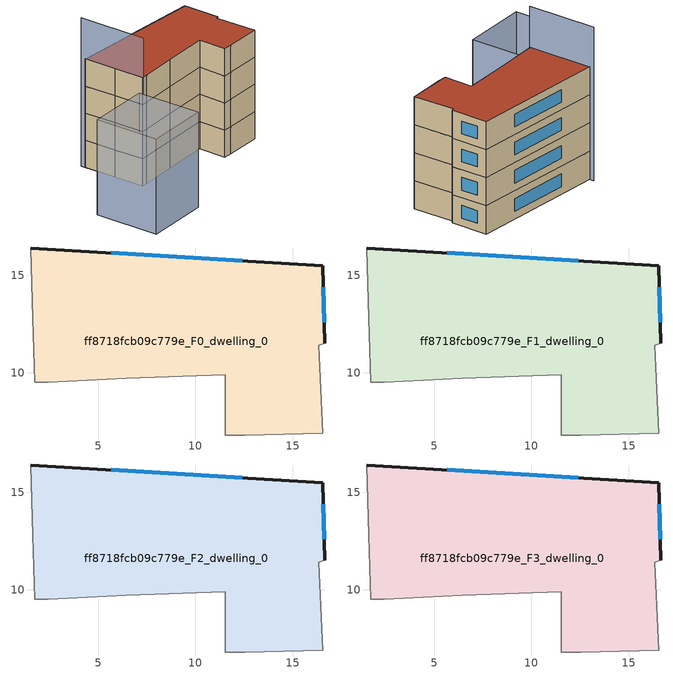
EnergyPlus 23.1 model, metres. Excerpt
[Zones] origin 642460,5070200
ff8718fcb09c779e_F0_dwelling_0
 floor ground (EU_floor_Construction): 16.55,15.5 16.65,11.5 16.35,11.4 16.55,6.89 12.54,6.8 11.54,6.8 11.54,9.9 6.44,9.7 2.44,9.5 1.74,9.5 1.64,12.8 1.54,16.41 z0
 wall outside (EU_wall_Construction): 16.65,11.5 16.55,15.5 1.54,16.41 z0:3
 wall adiabatic (EU_wall_Construction): 1.54,16.41 1.64,12.8 1.74,9.5 2.44,9.5 6.44,9.7 11.54,9.9 11.54,6.8 12.54,6.8 16.55,6.89 16.35,11.4 16.65,11.5 z0:3
 window (EU_Window_Construction): 12.42,15.75 5.67,16.16 / 16.62,12.6 16.58,14.4 z0.83:2.17
ff8718fcb09c779e_F1_dwelling_0
 floor to ff8718fcb09c779e_F0_dwelling_0 (EU_floor_Construction): 16.55,15.5 16.65,11.5 16.35,11.4 16.55,6.89 12.54,6.8 11.54,6.8 11.54,9.9 6.44,9.7 2.44,9.5 1.74,9.5 1.64,12.8 1.54,16.41 z3
 wall outside (EU_wall_Construction): 16.65,11.5 16.55,15.5 1.54,16.41 z3:6
 wall adiabatic (EU_wall_Construction): 1.54,16.41 1.64,12.8 1.74,9.5 2.44,9.5 6.44,9.7 11.54,9.9 11.54,6.8 12.54,6.8 16.55,6.89 16.35,11.4 16.65,11.5 z3:6
 window (EU_Window_Construction): 12.42,15.75 5.67,16.16 / 16.62,12.6 16.58,14.4 z3.83:5.17
ff8718fcb09c779e_F2_dwelling_0
 floor to ff8718fcb09c779e_F1_dwelling_0 (EU_floor_Construction): 16.55,15.5 16.65,11.5 16.35,11.4 16.55,6.89 12.54,6.8 11.54,6.8 11.54,9.9 6.44,9.7 2.44,9.5 1.74,9.5 1.64,12.8 1.54,16.41 z6
 wall outside (EU_wall_Construction): 16.65,11.5 16.55,15.5 1.54,16.41 z6:9
 wall adiabatic (EU_wall_Construction): 1.54,16.41 1.64,12.8 1.74,9.5 2.44,9.5 6.44,9.7 11.54,9.9 11.54,6.8 12.54,6.8 16.55,6.89 16.35,11.4 16.65,11.5 z6:9
 window (EU_Window_Construction): 12.42,15.75 5.67,16.16 / 16.62,12.6 16.58,14.4 z6.83:8.17
ff8718fcb09c779e_F3_dwelling_0
 floor to ff8718fcb09c779e_F2_dwelling_0 (EU_floor_Construction): 16.55,15.5 16.65,11.5 16.35,11.4 16.55,6.89 12.54,6.8 11.54,6.8 11.54,9.9 6.44,9.7 2.44,9.5 1.74,9.5 1.64,12.8 1.54,16.41 z9
 wall outside (EU_wall_Construction): 16.65,11.5 16.55,15.5 1.54,16.41 z9:12
 wall adiabatic (EU_wall_Construction): 1.54,16.41 1.64,12.8 1.74,9.5 2.44,9.5 6.44,9.7 11.54,9.9 11.54,6.8 12.54,6.8 16.55,6.89 16.35,11.4 16.65,11.5 z9:12
 window (EU_Window_Construction): 12.42,15.75 5.67,16.16 / 16.62,12.6 16.58,14.4 z9.83:11.17
 roof outside (EU_roof_Construction): 16.55,6.89 16.35,11.4 16.65,11.5 16.55,15.5 1.54,16.41 1.64,12.8 1.74,9.5 2.44,9.5 6.44,9.7 11.54,9.9 11.54,6.8 12.54,6.8 z12
shading: -5.87,9.3 1.24,9.51 / 1.24,9.51 1.44,2.4 / 1.44,2.4 -5.67,2.2 / -5.67,2.2 -5.87,9.3 z0:10.5; 1.54,16.91 1.74,9.4 z0:16.4
[Building]
EU S2 Campaign: North Axis=0; Terrain=City; Solar Distribution=FullExterior
[Site:Location]
Lyon-Bron: Latitude=45.75; Longitude=5; Time Zone=1; Elevation=198
[SizingPeriod:WeatherFileDays]
AnnualSizingPeriod: Begin Month=1; Begin Day of Month=1; End Month=12; End Day of Month=31; Day of Week for Start Day=Monday; Use Weather File Daylight Saving Period=No; Use Weather File Rain and Snow Indicators=No
[MATERIAL]
EU_InternalMass_Material: Roughness=MediumRough; Thickness=0.1; Conductivity=1; Density=1800; Specific Heat=900; Thermal Absorptance=0.9; Solar Absorptance=0.7; Visible Absorptance=0.7
[MATERIAL:NOMASS] Roughness=MediumRough; Thermal Absorptance=0.9; Solar Absorptance=0.7; Visible Absorptance=0.7
Name | Thermal Resistance
EU_wall_NoMass | 0.87146
EU_roof_NoMass | 0.842276
EU_floor_NoMass | 0.496999
[WINDOWMATERIAL:SIMPLEGLAZINGSYSTEM]
EU_Window_SimpleGlazing: UFactor=2.2525; Solar Heat Gain Coefficient=0.76; Visible Transmittance=0.76
[CONSTRUCTION]
EU_wall_Construction: EU_wall_NoMass
EU_roof_Construction: EU_roof_NoMass
EU_floor_Construction: EU_floor_NoMass
EU_InternalMass_Construction: EU_InternalMass_Material
EU_Window_Construction: EU_Window_SimpleGlazing
[ZONE] Type=1; Multiplier=1; Ceiling Height=autocalculate; Floor Area=autocalculate; Part of Total Floor Area=Yes
Name | Volume
ff8718fcb09c779e_F0_dwelling_0 | 322.029
ff8718fcb09c779e_F1_dwelling_0; ff8718fcb09c779e_F2_dwelling_0; ff8718fcb09c779e_F3_dwelling_0 | 322.028
[INTERNALMASS] Construction=EU_InternalMass_Construction; Surface Area=107.343
Name | Zone or ZoneList
ff8718fcb09c779e_F0_dwelling_0_EU_InternalMass | ff8718fcb09c779e_F0_dwelling_0
ff8718fcb09c779e_F1_dwelling_0_EU_InternalMass | ff8718fcb09c779e_F1_dwelling_0
ff8718fcb09c779e_F2_dwelling_0_EU_InternalMass | ff8718fcb09c779e_F2_dwelling_0
ff8718fcb09c779e_F3_dwelling_0_EU_InternalMass | ff8718fcb09c779e_F3_dwelling_0
[OTHEREQUIPMENT] Fuel Type=Electricity; Design Level Calculation Method=Watts/Area; Power per Zone Floor Area=1; Fraction Latent=0; Fraction Radiant=0; Fraction Lost=0; Carbon Dioxide Generation Rate=0; EndUse Subcategory=EU_Step8_InternalGains
Name | Zone or ZoneList or Space or SpaceList | Schedule
EU_Step8_InternalGain_ff8718fcb09c779e_F0_dwelling_0_f000 | ff8718fcb09c779e_F0_dwelling_0 | EU_Step8_GainSchedule_ff8718fcb09c779e_F0_dwelling_0_f000
EU_Step8_InternalGain_ff8718fcb09c779e_F1_dwelling_0_f000 | ff8718fcb09c779e_F1_dwelling_0 | EU_Step8_GainSchedule_ff8718fcb09c779e_F1_dwelling_0_f000
EU_Step8_InternalGain_ff8718fcb09c779e_F2_dwelling_0_f000 | ff8718fcb09c779e_F2_dwelling_0 | EU_Step8_GainSchedule_ff8718fcb09c779e_F2_dwelling_0_f000
EU_Step8_InternalGain_ff8718fcb09c779e_F3_dwelling_0_f000 | ff8718fcb09c779e_F3_dwelling_0 | EU_Step8_GainSchedule_ff8718fcb09c779e_F3_dwelling_0_f000
[ZONEVENTILATION:DESIGNFLOWRATE] Schedule=EU_AlwaysOn; Design Flow Rate Calculation Method=AirChanges/Hour; Air Changes per Hour=0.425; Ventilation Type=Natural; Fan Pressure Rise=0; Fan Total Efficiency=1; Constant Term Coefficient=1; Temperature Term Coefficient=0; Velocity Term Coefficient=0; Velocity Squared Term Coefficient=0; Minimum Indoor Temperature=-100; Maximum Indoor Temperature=100; Delta Temperature=-100; Minimum Outdoor Temperature=-100; Maximum Outdoor Temperature=100; Maximum Wind Speed=40
Name | Zone or ZoneList or Space or SpaceList
EU_ConstantAir_ff8718fcb09c779e_F0_dwelling_0 | ff8718fcb09c779e_F0_dwelling_0
EU_ConstantAir_ff8718fcb09c779e_F1_dwelling_0 | ff8718fcb09c779e_F1_dwelling_0
EU_ConstantAir_ff8718fcb09c779e_F2_dwelling_0 | ff8718fcb09c779e_F2_dwelling_0
EU_ConstantAir_ff8718fcb09c779e_F3_dwelling_0 | ff8718fcb09c779e_F3_dwelling_0
[HVACTEMPLATE:THERMOSTAT] Constant Heating Setpoint=20; Constant Cooling Setpoint=50
EU_HeatOnly_ff8718fcb09c779e_F0_dwelling_0; EU_HeatOnly_ff8718fcb09c779e_F1_dwelling_0; EU_HeatOnly_ff8718fcb09c779e_F2_dwelling_0; EU_HeatOnly_ff8718fcb09c779e_F3_dwelling_0
[HVACTEMPLATE:ZONE:IDEALLOADSAIRSYSTEM] System Availability Schedule=EU_AlwaysOn; Maximum Heating Supply Air Temperature=50; Minimum Cooling Supply Air Temperature=13; Maximum Heating Supply Air Humidity Ratio=0.0156; Minimum Cooling Supply Air Humidity Ratio=0.0077; Heating Limit=NoLimit; Cooling Limit=NoLimit; Heating Availability Schedule=EU_AlwaysOn; Cooling Availability Schedule=EU_CoolingOff; Dehumidification Control Type=ConstantSensibleHeatRatio; Cooling Sensible Heat Ratio=0.7; Dehumidification Setpoint=60; Humidification Control Type=None; Humidification Setpoint=30; Outdoor Air Method=None; Outdoor Air Flow Rate per Person=0.00944; Outdoor Air Flow Rate per Zone Floor Area=0; Outdoor Air Flow Rate per Zone=0; Demand Controlled Ventilation Type=None; Outdoor Air Economizer Type=NoEconomizer; Heat Recovery Type=None; Sensible Heat Recovery Effectiveness=0.7; Latent Heat Recovery Effectiveness=0.65
Name | Template Thermostat
ff8718fcb09c779e_F0_dwelling_0 | EU_HeatOnly_ff8718fcb09c779e_F0_dwelling_0
ff8718fcb09c779e_F1_dwelling_0 | EU_HeatOnly_ff8718fcb09c779e_F1_dwelling_0
ff8718fcb09c779e_F2_dwelling_0 | EU_HeatOnly_ff8718fcb09c779e_F2_dwelling_0
ff8718fcb09c779e_F3_dwelling_0 | EU_HeatOnly_ff8718fcb09c779e_F3_dwelling_0
[SIZING:ZONE] Zone Cooling Design Supply Air Temperature Input Method=SupplyAirTemperature; Zone Cooling Design Supply Air Temperature=13; Zone Heating Design Supply Air Temperature Input Method=SupplyAirTemperature; Zone Heating Design Supply Air Temperature=50; Zone Cooling Design Supply Air Humidity Ratio=0.008; Zone Heating Design Supply Air Humidity Ratio=0.008; Cooling Design Air Flow Method=DesignDay; Cooling Design Air Flow Rate=0; Cooling Minimum Air Flow per Zone Floor Area=0.000762; Cooling Minimum Air Flow=0; Cooling Minimum Air Flow Fraction=0.2; Heating Design Air Flow Method=DesignDay; Heating Design Air Flow Rate=0; Heating Maximum Air Flow per Zone Floor Area=0.002032; Heating Maximum Air Flow=0.141576; Heating Maximum Air Flow Fraction=0.3; Account for Dedicated Outdoor Air System=No; Dedicated Outdoor Air System Control Strategy=NeutralSupplyAir; Dedicated Outdoor Air Low Setpoint Temperature for Design=autosize; Dedicated Outdoor Air High Setpoint Temperature for Design=autosize; Zone Load Sizing Method=Sensible Load Only No Latent Load; Zone Latent Cooling Design Supply Air Humidity Ratio Input Method=HumidityRatioDifference; Zone Cooling Design Supply Air Humidity Ratio Difference=0.005; Zone Latent Heating Design Supply Air Humidity Ratio Input Method=HumidityRatioDifference; Zone Humidification Design Supply Air Humidity Ratio Difference=0.005
ff8718fcb09c779e_F0_dwelling_0; ff8718fcb09c779e_F1_dwelling_0; ff8718fcb09c779e_F2_dwelling_0; ff8718fcb09c779e_F3_dwelling_0
[SCHEDULE:CONSTANT]
Name | Hourly Value
EU_AlwaysOn | 1
EU_CoolingOff | 0
[SCHEDULE:FILE] Column Number=1; Rows to Skip at Top=0; Number of Hours of Data=8760; Column Separator=Comma; Interpolate to Timestep=No; Minutes per Item=60; Adjust Schedule for Daylight Savings=Yes
Name | File
EU_Step8_GainSchedule_ff8718fcb09c779e_F0_dwelling_0_f000 | ../../schedules/ff8718fcb09c779e/ff8718fcb09c779e_F0_dwelling_0_f000_gain.csv
EU_Step8_GainSchedule_ff8718fcb09c779e_F1_dwelling_0_f000 | ../../schedules/ff8718fcb09c779e/ff8718fcb09c779e_F1_dwelling_0_f000_gain.csv
EU_Step8_GainSchedule_ff8718fcb09c779e_F2_dwelling_0_f000 | ../../schedules/ff8718fcb09c779e/ff8718fcb09c779e_F2_dwelling_0_f000_gain.csv
EU_Step8_GainSchedule_ff8718fcb09c779e_F3_dwelling_0_f000 | ../../schedules/ff8718fcb09c779e/ff8718fcb09c779e_F3_dwelling_0_f000_gain.csv
